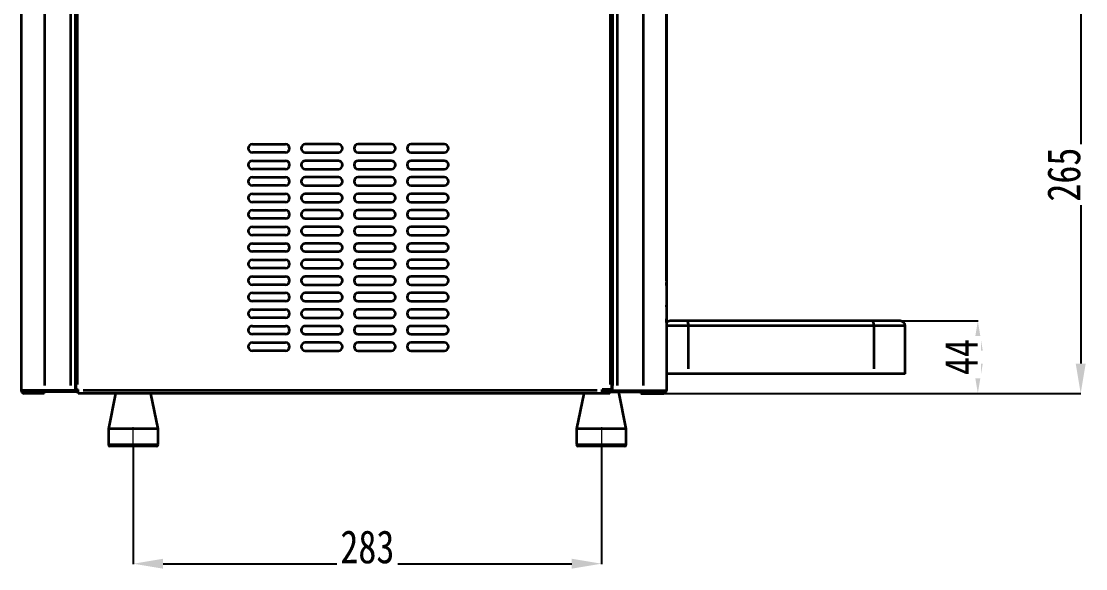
# Model space of a CAD drawing. Header units: millimetres. Extents: x 86 to 731, y 21 to 684.
# Drawn here: x 88 to 731, y 21 to 353 of the extents above; entities that cross this region are included whole.
import ezdxf

# ---------------------------------------------------------------- set-up
doc = ezdxf.new("R2010")
doc.units = ezdxf.units.MM
doc.linetypes.add('点画线', pattern=[18, 12, -2, 2, -2])
for name, color, linetype, lineweight in [('1', 7, 'Continuous', 18), ('中心线层', 1, '点画线', 18), ('尺寸线层', 3, 'Continuous', 18)]:
    doc.layers.add(name, color=color, linetype=linetype, lineweight=lineweight)
doc.styles.add('HZ', font='', dxfattribs={"width": 0.8})
doc.styles.get('HZ').set_extended_font_data('宋体')
doc.dimstyles.new('JP20', dxfattribs={"dimtxt": 20, "dimasz": 18, "dimexe": 0.18, "dimexo": 0.0625, "dimgap": 0.09, "dimtad": 1, "dimdec": 1, "dimzin": 12, "dimdsep": 46, "dimtxsty": 'HZ', "dimcen": 0.09, "dimdle": 36, "dimclrd": 136, "dimclre": 4, "dimclrt": 6, "dimadec": 0, "dimazin": 0, "dimtfac": 1, "dimtdec": 1, "dimtmove": 0, "dimatfit": 3, "dimfxl": 1, "dimtolj": 1, "dimarcsym": 0})

# ---------------------------------------------------------------- blocks, each defined once
blk = doc.blocks.new('*X10')
at = {"layer": 'Defpoints', "color": 0}
for p in [(155.69, 95.62), (438.73, 95.62), (438.73, 24.52)]:
    blk.add_point(p, dxfattribs=at)
at = {"layer": '尺寸线层', "color": 4, "linetype": 'Continuous', "lineweight": -2}
for p, q in [((155.69, 95.56), (155.69, 24.34)), ((438.73, 95.56), (438.73, 24.34))]:
    blk.add_line(p, q, dxfattribs=at)
at = {"layer": '尺寸线层', "color": 136, "linetype": 'Continuous', "lineweight": -2}
blk.add_line((173.69, 24.52), (420.73, 24.52), dxfattribs=at)
at = {"layer": '尺寸线层', "color": 136}
for points in [[(173.69, 27.52), (173.69, 21.52), (155.69, 24.52)], [(420.73, 21.52), (420.73, 27.52), (438.73, 24.52)]]:
    blk.add_solid(points, dxfattribs=at)
at = {"layer": '尺寸线层', "color": 6, "insert": (297.21, 34.61), "char_height": 20, "attachment_point": 5, "style": 'HZ', "bg_fill": 3, "box_fill_scale": 1.1, "bg_fill_color": 256, "bg_fill_true_color": 13158600, "bg_fill_transparency": 0}
blk.add_mtext('\\A1;283', dxfattribs=at)
blk = doc.blocks.new('*X12')
at = {"layer": 'Defpoints', "color": 0}
for p in [(584.35, 392.32), (462.58, 127.62), (728.42, 127.62)]:
    blk.add_point(p, dxfattribs=at)
at = {"layer": '尺寸线层', "color": 4, "linetype": 'Continuous', "lineweight": -2}
for p, q in [((584.42, 392.32), (728.6, 392.32)), ((462.65, 127.62), (728.6, 127.62))]:
    blk.add_line(p, q, dxfattribs=at)
at = {"layer": '尺寸线层', "color": 136, "linetype": 'Continuous', "lineweight": -2}
blk.add_line((728.42, 374.32), (728.42, 145.62), dxfattribs=at)
at = {"layer": '尺寸线层', "color": 136}
for points in [[(731.42, 374.32), (725.42, 374.32), (728.42, 392.32)], [(725.42, 145.62), (731.42, 145.62), (728.42, 127.62)]]:
    blk.add_solid(points, dxfattribs=at)
at = {"layer": '尺寸线层', "color": 6, "insert": (718.33, 259.97), "char_height": 20, "attachment_point": 5, "rotation": 90, "style": 'HZ', "bg_fill": 3, "box_fill_scale": 1.1, "bg_fill_color": 256, "bg_fill_true_color": 13158600, "bg_fill_transparency": 0}
blk.add_mtext('\\A1;265', dxfattribs=at)
blk = doc.blocks.new('*X13')
at = {"layer": 'Defpoints', "color": 0}
for p in [(619.32, 171.43), (462.58, 127.62), (666.24, 127.62)]:
    blk.add_point(p, dxfattribs=at)
at = {"layer": '尺寸线层', "color": 4, "linetype": 'Continuous', "lineweight": -2}
for p, q in [((619.38, 171.43), (666.42, 171.43)), ((462.65, 127.62), (666.42, 127.62))]:
    blk.add_line(p, q, dxfattribs=at)
at = {"layer": '尺寸线层', "color": 136, "linetype": 'Continuous', "lineweight": -2}
blk.add_line((666.24, 153.43), (666.24, 145.62), dxfattribs=at)
at = {"layer": '尺寸线层', "color": 136}
for points in [[(669.24, 153.43), (663.24, 153.43), (666.24, 171.43)], [(663.24, 145.62), (669.24, 145.62), (666.24, 127.62)]]:
    blk.add_solid(points, dxfattribs=at)
at = {"layer": '尺寸线层', "color": 6, "insert": (656.15, 149.53), "char_height": 20, "attachment_point": 5, "rotation": 90, "style": 'HZ', "bg_fill": 3, "box_fill_scale": 1.1, "bg_fill_color": 256, "bg_fill_true_color": 13158600, "bg_fill_transparency": 0}
blk.add_mtext('\\A1;44', dxfattribs=at)

msp = doc.modelspace()

# ---------------------------------------------------------------- linework, layer by layer
at = {"layer": '1', "color": 0, "linetype": 'Continuous', "lineweight": 35}
for p, q in [((88, 500.62), (88, 129.26)), ((102, 500.62), (102, 132.27)), ((117.8, 500.62), (117.8, 132.27)), ((120.51, 500.62), (120.51, 132.27)), ((120.63, 500.62), (120.63, 129.26)), ((120.96, 500.62), (120.96, 129.94)), ((121.96, 132.94), (121.96, 500.62)), ((444.02, 500.62), (444.02, 132.94)), ((445.02, 129.94), (445.02, 500.62)), ((445.35, 129.26), (445.35, 500.62)), ((445.47, 500.62), (445.47, 132.27)), ((448.18, 500.62), (448.18, 132.27)), ((463.98, 500.62), (463.98, 132.27)), ((477.98, 500.62), (477.98, 129.26)), ((478.12, 206.75), (478.12, 500.62)), ((227.68, 278.37), (247.68, 278.37)), ((279.68, 278.37), (259.68, 278.37)), ((311.68, 278.37), (291.68, 278.37)), ((343.68, 278.37), (323.68, 278.37)), ((247.68, 273.37), (227.68, 273.37)), ((259.68, 273.37), (279.68, 273.37)), ((291.68, 273.37), (311.68, 273.37)), ((323.68, 273.37), (343.68, 273.37)), ((227.68, 268.37), (247.68, 268.37)), ((279.68, 268.37), (259.68, 268.37)), ((311.68, 268.37), (291.68, 268.37)), ((343.68, 268.37), (323.68, 268.37)), ((247.68, 263.37), (227.68, 263.37)), ((227.68, 258.37), (247.68, 258.37)), ((259.68, 263.37), (279.68, 263.37)), ((279.68, 258.37), (259.68, 258.37)), ((291.68, 263.37), (311.68, 263.37)), ((311.68, 258.37), (291.68, 258.37)), ((323.68, 263.37), (343.68, 263.37)), ((343.68, 258.37), (323.68, 258.37)), ((247.68, 253.37), (227.68, 253.37)), ((259.68, 253.37), (279.68, 253.37)), ((291.68, 253.37), (311.68, 253.37)), ((323.68, 253.37), (343.68, 253.37)), ((227.68, 248.37), (247.68, 248.37)), ((279.68, 248.37), (259.68, 248.37)), ((311.68, 248.37), (291.68, 248.37)), ((343.68, 248.37), (323.68, 248.37)), ((247.68, 243.37), (227.68, 243.37)), ((227.68, 238.37), (247.68, 238.37)), ((259.68, 243.37), (279.68, 243.37)), ((279.68, 238.37), (259.68, 238.37)), ((291.68, 243.37), (311.68, 243.37)), ((311.68, 238.37), (291.68, 238.37)), ((323.68, 243.37), (343.68, 243.37)), ((343.68, 238.37), (323.68, 238.37)), ((247.68, 233.37), (227.68, 233.37)), ((259.68, 233.37), (279.68, 233.37)), ((291.68, 233.37), (311.68, 233.37)), ((323.68, 233.37), (343.68, 233.37)), ((227.68, 228.37), (247.68, 228.37)), ((279.68, 228.37), (259.68, 228.37)), ((311.68, 228.37), (291.68, 228.37)), ((343.68, 228.37), (323.68, 228.37)), ((247.68, 223.37), (227.68, 223.37)), ((259.68, 223.37), (279.68, 223.37)), ((291.68, 223.37), (311.68, 223.37)), ((323.68, 223.37), (343.68, 223.37)), ((227.68, 218.37), (247.68, 218.37)), ((247.68, 213.37), (227.68, 213.37)), ((279.68, 218.37), (259.68, 218.37)), ((259.68, 213.37), (279.68, 213.37)), ((311.68, 218.37), (291.68, 218.37)), ((291.68, 213.37), (311.68, 213.37)), ((343.68, 218.37), (323.68, 218.37)), ((323.68, 213.37), (343.68, 213.37)), ((227.68, 208.37), (247.68, 208.37)), ((279.68, 208.37), (259.68, 208.37)), ((311.68, 208.37), (291.68, 208.37)), ((343.68, 208.37), (323.68, 208.37)), ((478.12, 206.75), (477.98, 206.75)), ((477.98, 206.68), (478.12, 206.68)), ((477.98, 206.14), (478.12, 206.14)), ((478.12, 208.34), (478.12, 208.34)), ((478.12, 208.25), (478.12, 208.09)), ((478.12, 208.25), (478.12, 208.25)), ((478.12, 208.09), (478.12, 208.09)), ((478.12, 207.85), (478.12, 207.85)), ((478.12, 207.14), (478.12, 207.14)), ((478.12, 206.75), (478.12, 206.72)), ((478.12, 206.31), (478.12, 206.72)), ((478.12, 205.63), (478.12, 206.31)), ((247.68, 203.37), (227.68, 203.37)), ((259.68, 203.37), (279.68, 203.37)), ((291.68, 203.37), (311.68, 203.37)), ((323.68, 203.37), (343.68, 203.37)), ((477.98, 205.54), (478.12, 205.54)), ((477.98, 204.86), (478.12, 204.86)), ((477.98, 204.11), (478.12, 204.11)), ((477.98, 203.29), (478.12, 203.29)), ((477.98, 202.4), (478.12, 202.4)), ((477.98, 201.45), (478.12, 201.45)), ((477.98, 200.44), (478.12, 200.44)), ((478.12, 205.1), (478.12, 205.63)), ((478.12, 204.24), (478.12, 205.1)), ((478.12, 203.6), (478.12, 204.24)), ((478.12, 202.55), (478.12, 203.6)), ((478.12, 201.79), (478.12, 202.55)), ((478.12, 200.55), (478.12, 201.79)), ((478.12, 199.67), (478.12, 200.55)), ((478.12, 198.26), (478.12, 199.67)), ((227.68, 198.37), (247.68, 198.37)), ((247.68, 193.37), (227.68, 193.37)), ((279.68, 198.37), (259.68, 198.37)), ((259.68, 193.37), (279.68, 193.37)), ((311.68, 198.37), (291.68, 198.37)), ((291.68, 193.37), (311.68, 193.37)), ((343.68, 198.37), (323.68, 198.37)), ((323.68, 193.37), (343.68, 193.37)), ((477.98, 199.37), (478.12, 199.37)), ((477.98, 198.25), (478.12, 198.25)), ((477.98, 197.08), (478.12, 197.08)), ((477.98, 195.87), (478.12, 195.87)), ((477.98, 194.63), (478.12, 194.63)), ((477.98, 193.35), (478.12, 193.35)), ((478.12, 197.27), (478.12, 198.26)), ((478.12, 195.72), (478.12, 197.27)), ((478.12, 195.72), (478.12, 194.64)), ((478.12, 192.96), (478.12, 194.64)), ((227.68, 188.37), (247.68, 188.37)), ((279.68, 188.37), (259.68, 188.37)), ((311.68, 188.37), (291.68, 188.37)), ((343.68, 188.37), (323.68, 188.37)), ((477.98, 192.04), (478.12, 192.04)), ((478.12, 192.96), (478.12, 192.04)), ((478.12, 191.55), (478.12, 190.06)), ((478.12, 190.06), (478.12, 188.87)), ((478.12, 188.87), (478.12, 187.07)), ((478.12, 187.07), (478.12, 185.86)), ((247.68, 183.37), (227.68, 183.37)), ((259.68, 183.37), (279.68, 183.37)), ((291.68, 183.37), (311.68, 183.37)), ((323.68, 183.37), (343.68, 183.37)), ((478.12, 185.86), (478.12, 184.04)), ((478.12, 184.04), (478.12, 182.84)), ((478.12, 182.84), (478.12, 181.06)), ((478.12, 179.89), (478.12, 181.06)), ((227.68, 178.37), (247.68, 178.37)), ((279.68, 178.37), (259.68, 178.37)), ((311.68, 178.37), (291.68, 178.37)), ((343.68, 178.37), (323.68, 178.37)), ((477.98, 179.9), (478.12, 179.9)), ((478.12, 179.89), (478.12, 178.18)), ((478.12, 178.18), (478.12, 177.06)), ((478.12, 177.06), (478.12, 175.4)), ((478.12, 175.4), (478.12, 174.29)), ((478.12, 174.29), (478.12, 172.67)), ((247.68, 173.37), (227.68, 173.37)), ((227.68, 168.37), (247.68, 168.37)), ((259.68, 173.37), (279.68, 173.37)), ((279.68, 168.37), (259.68, 168.37)), ((291.68, 173.37), (311.68, 173.37)), ((311.68, 168.37), (291.68, 168.37)), ((323.68, 173.37), (343.68, 173.37)), ((343.68, 168.37), (323.68, 168.37)), ((477.98, 172.24), (478.12, 172.24)), ((477.98, 171.02), (478.12, 171.02)), ((622.32, 168.43), (477.98, 168.43)), ((478.12, 171.62), (478.12, 172.67)), ((478.12, 170.51), (478.12, 171.62)), ((491.41, 142.43), (491.41, 168.43)), ((603.51, 142.43), (603.51, 168.43)), ((622.32, 139.43), (622.32, 168.43)), ((247.68, 163.37), (227.68, 163.37)), ((259.68, 163.37), (279.68, 163.37)), ((291.68, 163.37), (311.68, 163.37)), ((323.68, 163.37), (343.68, 163.37)), ((227.68, 158.37), (247.68, 158.37)), ((279.68, 158.37), (259.68, 158.37)), ((311.68, 158.37), (291.68, 158.37)), ((343.68, 158.37), (323.68, 158.37)), ((247.68, 153.37), (227.68, 153.37)), ((259.68, 153.37), (279.68, 153.37)), ((291.68, 153.37), (311.68, 153.37)), ((323.68, 153.37), (343.68, 153.37)), ((622.32, 139.43), (477.98, 139.43)), ((122.33, 129.26), (88, 129.26)), ((94.99, 129.26), (94.99, 128.62)), ((96.97, 129.26), (96.97, 128.62)), ((106.67, 128.62), (106.67, 129.26)), ((107.6, 129.26), (107.6, 128.62)), ((108.68, 129.26), (108.68, 128.62)), ((109.6, 128.62), (109.6, 129.26)), ((120.96, 129.94), (122.33, 129.94)), ((122.33, 127.62), (122.33, 129.94)), ((125.34, 129.62), (436.14, 129.62)), ((439.15, 127.62), (439.15, 129.94)), ((445.02, 129.94), (439.15, 129.94)), ((440.23, 129.94), (440.23, 129.26)), ((440.23, 129.26), (477.98, 129.26)), ((458.38, 129.26), (458.38, 128.62)), ((459.3, 128.62), (459.3, 129.26)), ((460.38, 129.26), (460.38, 128.62)), ((461.31, 129.26), (461.31, 128.62)), ((471.02, 128.62), (471.02, 129.26)), ((472.99, 129.26), (472.99, 128.62)), ((122.34, 128.62), (89.7, 128.62)), ((101.9, 127.62), (89.7, 127.62)), ((99, 128.62), (99, 127.62)), ((100, 128.62), (100, 127.62)), ((101.9, 127.62), (101.9, 128.62)), ((443.68, 127.62), (122.33, 127.62)), ((144.99, 127.62), (140.69, 106.12)), ((170.69, 106.12), (166.39, 127.62)), ((428.03, 127.62), (423.73, 106.12)), ((439.15, 128.62), (476.28, 128.62)), ((439.17, 128.62), (439.17, 127.62)), ((443.68, 127.62), (443.68, 128.62)), ((453.73, 106.12), (449.23, 128.62)), ((462.58, 128.62), (462.58, 127.62)), ((462.58, 127.62), (476.28, 127.62)), ((465.98, 128.62), (465.98, 127.62)), ((468.91, 128.62), (468.91, 127.62)), ((140.69, 106.12), (140.69, 96.62)), ((170.69, 106.12), (140.69, 106.12)), ((170.69, 96.62), (170.69, 106.12)), ((423.73, 106.12), (423.73, 96.62)), ((453.73, 106.12), (423.73, 106.12)), ((453.73, 96.62), (453.73, 106.12)), ((140.69, 96.62), (170.69, 96.62)), ((423.73, 96.62), (453.73, 96.62)), ((169.69, 95.62), (141.69, 95.62)), ((452.73, 95.62), (424.73, 95.62))]:
    msp.add_line(p, q, dxfattribs=at)
for centre, radius, start, end in [((227.68, 275.87), 2.5, 90, 270), ((247.68, 275.87), 2.5, 270, 90), ((259.68, 275.87), 2.5, 90, 270), ((279.68, 275.87), 2.5, 270, 90), ((291.68, 275.87), 2.5, 90, 270), ((311.68, 275.87), 2.5, 270, 90), ((323.68, 275.87), 2.5, 90, 270), ((343.68, 275.87), 2.5, 270, 90), ((227.68, 265.87), 2.5, 90, 270), ((247.68, 265.87), 2.5, 270, 90), ((259.68, 265.87), 2.5, 90, 270), ((279.68, 265.87), 2.5, 270, 90), ((291.68, 265.87), 2.5, 90, 270), ((311.68, 265.87), 2.5, 270, 90), ((323.68, 265.87), 2.5, 90, 270), ((343.68, 265.87), 2.5, 270, 90), ((227.68, 255.87), 2.5, 90, 270), ((247.68, 255.87), 2.5, 270, 90), ((259.68, 255.87), 2.5, 90, 270), ((279.68, 255.87), 2.5, 270, 90), ((291.68, 255.87), 2.5, 90, 270), ((311.68, 255.87), 2.5, 270, 90), ((323.68, 255.87), 2.5, 90, 270), ((343.68, 255.87), 2.5, 270, 90), ((227.68, 245.87), 2.5, 90, 270), ((247.68, 245.87), 2.5, 270, 90), ((259.68, 245.87), 2.5, 90, 270), ((279.68, 245.87), 2.5, 270, 90), ((291.68, 245.87), 2.5, 90, 270), ((311.68, 245.87), 2.5, 270, 90), ((323.68, 245.87), 2.5, 90, 270), ((343.68, 245.87), 2.5, 270, 90), ((227.68, 235.87), 2.5, 90, 270), ((247.68, 235.87), 2.5, 270, 90), ((259.68, 235.87), 2.5, 90, 270), ((279.68, 235.87), 2.5, 270, 90), ((291.68, 235.87), 2.5, 90, 270), ((311.68, 235.87), 2.5, 270, 90), ((323.68, 235.87), 2.5, 90, 270), ((343.68, 235.87), 2.5, 270, 90), ((227.68, 225.87), 2.5, 90, 270), ((247.68, 225.87), 2.5, 270, 90), ((259.68, 225.87), 2.5, 90, 270), ((279.68, 225.87), 2.5, 270, 90), ((291.68, 225.87), 2.5, 90, 270), ((311.68, 225.87), 2.5, 270, 90), ((323.68, 225.87), 2.5, 90, 270), ((343.68, 225.87), 2.5, 270, 90), ((227.68, 215.87), 2.5, 90, 270), ((247.68, 215.87), 2.5, 270, 90), ((259.68, 215.87), 2.5, 90, 270), ((279.68, 215.87), 2.5, 270, 90), ((291.68, 215.87), 2.5, 90, 270), ((311.68, 215.87), 2.5, 270, 90), ((323.68, 215.87), 2.5, 90, 270), ((343.68, 215.87), 2.5, 270, 90), ((227.68, 205.87), 2.5, 90, 270), ((247.68, 205.87), 2.5, 270, 90), ((259.68, 205.87), 2.5, 90, 270), ((279.68, 205.87), 2.5, 270, 90), ((291.68, 205.87), 2.5, 90, 270), ((311.68, 205.87), 2.5, 270, 90), ((323.68, 205.87), 2.5, 90, 270), ((343.68, 205.87), 2.5, 270, 90), ((227.68, 195.87), 2.5, 90, 270), ((247.68, 195.87), 2.5, 270, 90), ((259.68, 195.87), 2.5, 90, 270), ((279.68, 195.87), 2.5, 270, 90), ((291.68, 195.87), 2.5, 90, 270), ((311.68, 195.87), 2.5, 270, 90), ((323.68, 195.87), 2.5, 90, 270), ((343.68, 195.87), 2.5, 270, 90), ((227.68, 185.87), 2.5, 90, 270), ((247.68, 185.87), 2.5, 270, 90), ((259.68, 185.87), 2.5, 90, 270), ((279.68, 185.87), 2.5, 270, 90), ((291.68, 185.87), 2.5, 90, 270), ((311.68, 185.87), 2.5, 270, 90), ((323.68, 185.87), 2.5, 90, 270), ((343.68, 185.87), 2.5, 270, 90), ((227.68, 175.87), 2.5, 90, 270), ((247.68, 175.87), 2.5, 270, 90), ((259.68, 175.87), 2.5, 90, 270), ((279.68, 175.87), 2.5, 270, 90), ((291.68, 175.87), 2.5, 90, 270), ((311.68, 175.87), 2.5, 270, 90), ((323.68, 175.87), 2.5, 90, 270), ((343.68, 175.87), 2.5, 270, 90), ((227.68, 165.87), 2.5, 90, 270), ((247.68, 165.87), 2.5, 270, 90), ((259.68, 165.87), 2.5, 90, 270), ((279.68, 165.87), 2.5, 270, 90), ((291.68, 165.87), 2.5, 90, 270), ((311.68, 165.87), 2.5, 270, 90), ((323.68, 165.87), 2.5, 90, 270), ((343.68, 165.87), 2.5, 270, 90), ((480.29, 168.43), 3, 90, 140.31282), ((619.32, 168.43), 3, 0, 90), ((227.68, 155.87), 2.5, 90, 270), ((247.68, 155.87), 2.5, 270, 90), ((259.68, 155.87), 2.5, 90, 270), ((279.68, 155.87), 2.5, 270, 90), ((291.68, 155.87), 2.5, 90, 270), ((311.68, 155.87), 2.5, 270, 90), ((323.68, 155.87), 2.5, 90, 270), ((343.68, 155.87), 2.5, 270, 90), ((89.7, 129.32), 1.7, 181.92414, 270), ((89.7, 129.32), 0.7, 180, 270), ((92.99, 131.12), 2.5, 227.97281, 270), ((472.99, 131.12), 2.5, 270, 312.02719), ((476.28, 129.32), 0.7, 270, 0), ((476.28, 129.32), 1.7, 270, 358.07586), ((141.69, 96.62), 1, 180, 270), ((169.69, 96.62), 1, 270, 0), ((424.73, 96.62), 1, 180, 270), ((452.73, 96.62), 1, 270, 0)]:
    msp.add_arc(centre, radius, start, end, dxfattribs=at)
for centre, major_axis, start_param, end_param in [((490.18, 168.43), (0, -3), 1.570796, 3.141593), ((602.28, 168.43), (0, 3), 4.712389, 6.283185)]:
    msp.add_ellipse(centre, major_axis=major_axis, ratio=0.412291, start_param=start_param, end_param=end_param, dxfattribs=at)
at = {"layer": '中心线层'}
for p, q in [((155.69, 95.62), (155.69, 107.12)), ((438.73, 107.12), (438.73, 95.62))]:
    msp.add_line(p, q, dxfattribs=at)

# ---------------------------------------------------------------- next in the draw order: dimensions: what is measured, and where the dimension line sits
at = {"layer": '尺寸线层', "color": 0}
dim = msp.add_linear_dim(base=(728.42, 127.62), p1=(584.35, 392.32), p2=(462.58, 127.62), angle=90, dimstyle='JP20', override={"dimscale": 1, "dimdec": 0, "dimsah": 1, "dimtfill": 1, "dimtzin": 8}, dxfattribs=at)
dim.commit()
dim.dimension.update_dxf_attribs({"geometry": '*X12', "text_midpoint": (718.33, 259.97)})
dim = msp.add_linear_dim(base=(438.73, 24.52), p1=(155.69, 95.62), p2=(438.73, 95.62), dimstyle='JP20', override={"dimscale": 1, "dimsah": 1, "dimtfill": 1, "dimtzin": 8}, dxfattribs=at)
dim.commit()
dim.dimension.update_dxf_attribs({"geometry": '*X10', "text_midpoint": (297.21, 34.61)})

# ---------------------------------------------------------------- next in the draw order: dimensions: what is measured, and where the dimension line sits
dim = msp.add_linear_dim(base=(666.24, 127.62), p1=(619.32, 171.43), p2=(462.58, 127.62), angle=90, dimstyle='JP20', override={"dimscale": 1, "dimdec": 0, "dimsah": 1, "dimtfill": 1, "dimtzin": 8}, dxfattribs=at)
dim.commit()
dim.dimension.update_dxf_attribs({"geometry": '*X13', "text_midpoint": (656.15, 149.53)})

# ---------------------------------------------------------------- next in the draw order: linework, layer by layer
at = {"layer": '1', "color": 0, "linetype": 'Continuous', "lineweight": 35}
msp.add_line((619.32, 171.43), (480.29, 171.43), dxfattribs=at)

doc.saveas('drawing.dxf')
